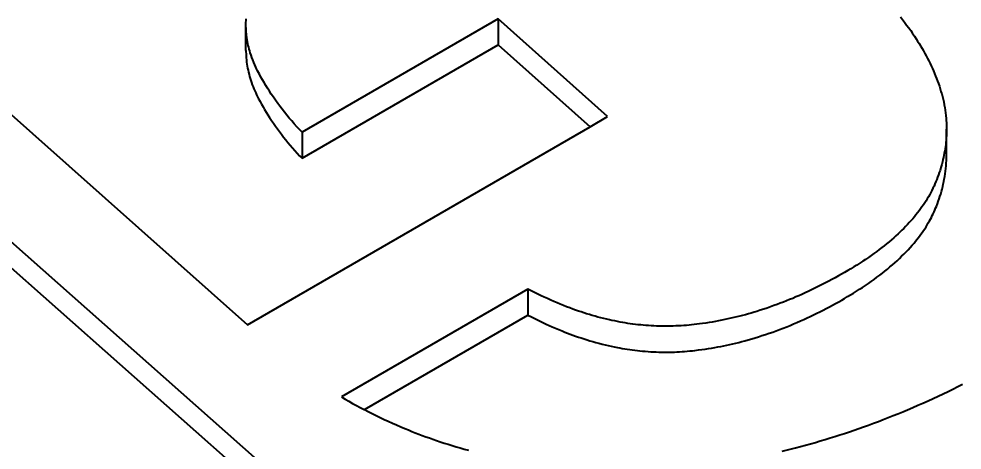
# Model space of a CAD drawing. Header units: millimetres. Extents: x 15 to 292, y 5 to 205.
# Drawn here: x 216.88 to 228.77, y 87.94 to 93.37 of the extents above; entities that cross this region are included whole.
import ezdxf

# ---------------------------------------------------------------- set-up
doc = ezdxf.new("R2010")
doc.units = ezdxf.units.MM
doc.layers.add('Geometries', color=7, linetype='Continuous')

msp = doc.modelspace()

# ---------------------------------------------------------------- linework, layer by layer
at = {"layer": 'Geometries', "linetype": 'Continuous', "lineweight": 40}
for p, q in [((215.424, 93.371), (219.758, 89.518)), ((222.921, 93.37), (220.448, 91.942)), ((224.3, 92.141), (222.921, 93.37)), ((222.921, 93.37), (222.921, 93.043)), ((219.74, 92.974), (219.74, 93.301)), ((220.448, 91.615), (222.921, 93.043)), ((222.921, 93.043), (224.078, 92.012)), ((222.554, 85.455), (214.099, 92.933)), ((214.099, 92.606), (222.33, 85.326)), ((224.078, 92.012), (224.3, 92.141)), ((219.758, 89.518), (224.078, 92.012)), ((220.448, 91.942), (220.448, 91.615)), ((228.573, 91.654), (228.573, 91.981)), ((223.296, 89.968), (220.943, 88.61)), ((223.296, 89.968), (223.296, 89.642)), ((221.233, 88.451), (223.296, 89.642))]:
    msp.add_line(p, q, dxfattribs=at)
at = {"layer": 'Geometries', "linetype": 'Continuous', "lineweight": 40, "flags": 128}
for points in [[(219.74, 93.301), (219.74, 93.301), (219.74, 93.324), (219.741, 93.348), (219.742, 93.371)], [(227.991, 93.396), (228.018, 93.362), (228.044, 93.327), (228.07, 93.293), (228.096, 93.258), (228.121, 93.223), (228.145, 93.187), (228.169, 93.152), (228.189, 93.121), (228.208, 93.091), (228.228, 93.06), (228.246, 93.029), (228.265, 92.998), (228.282, 92.967), (228.3, 92.935), (228.317, 92.904), (228.333, 92.873), (228.349, 92.841), (228.365, 92.81), (228.38, 92.778), (228.394, 92.746), (228.408, 92.715), (228.422, 92.683), (228.435, 92.651), (228.448, 92.619), (228.46, 92.587), (228.471, 92.555), (228.483, 92.523), (228.493, 92.49), (228.503, 92.458), (228.512, 92.426), (228.521, 92.393), (228.529, 92.359), (228.537, 92.325), (228.544, 92.29), (228.55, 92.256), (228.555, 92.221), (228.56, 92.187), (228.564, 92.152), (228.567, 92.117), (228.57, 92.09), (228.571, 92.063), (228.572, 92.035), (228.573, 92.008), (228.573, 91.981), (228.573, 91.981)], [(220.448, 91.942), (220.414, 91.977), (220.382, 92.013), (220.349, 92.049), (220.318, 92.086), (220.287, 92.122), (220.256, 92.159), (220.226, 92.195), (220.197, 92.232), (220.169, 92.27), (220.141, 92.307), (220.113, 92.345), (220.087, 92.383), (220.06, 92.421), (220.035, 92.459), (220.011, 92.497), (219.989, 92.532), (219.968, 92.568), (219.947, 92.603), (219.928, 92.638), (219.909, 92.674), (219.897, 92.696), (219.886, 92.718), (219.875, 92.741), (219.864, 92.763), (219.851, 92.793), (219.838, 92.823), (219.826, 92.853), (219.815, 92.884), (219.804, 92.914), (219.794, 92.944), (219.788, 92.967), (219.781, 92.99), (219.775, 93.013), (219.77, 93.036), (219.765, 93.061), (219.76, 93.085), (219.755, 93.109), (219.752, 93.134), (219.748, 93.158), (219.746, 93.183), (219.743, 93.207), (219.742, 93.232), (219.741, 93.255), (219.74, 93.278), (219.74, 93.301)], [(219.74, 92.974), (219.74, 92.954), (219.741, 92.929), (219.742, 92.903), (219.744, 92.878), (219.746, 92.853), (219.749, 92.827), (219.752, 92.802), (219.756, 92.777), (219.761, 92.751), (219.767, 92.725), (219.772, 92.698), (219.779, 92.672), (219.786, 92.646), (219.794, 92.62), (219.802, 92.594), (219.811, 92.568), (219.82, 92.542), (219.83, 92.516), (219.84, 92.491), (219.851, 92.465), (219.863, 92.439), (219.875, 92.414), (219.887, 92.388), (219.9, 92.363), (219.918, 92.329), (219.936, 92.296), (219.955, 92.262), (219.975, 92.229), (219.995, 92.196), (220.016, 92.163), (220.039, 92.127), (220.062, 92.092), (220.086, 92.057), (220.111, 92.021), (220.136, 91.986), (220.162, 91.952), (220.188, 91.917), (220.215, 91.883), (220.242, 91.849), (220.27, 91.815), (220.298, 91.782), (220.327, 91.748), (220.357, 91.715), (220.387, 91.681), (220.417, 91.648), (220.448, 91.615)], [(228.573, 91.981), (228.573, 91.953), (228.572, 91.926), (228.571, 91.899), (228.57, 91.871), (228.567, 91.844), (228.565, 91.817)], [(228.565, 91.817), (228.565, 91.817), (228.562, 91.789), (228.558, 91.762), (228.555, 91.735), (228.55, 91.707), (228.545, 91.68), (228.54, 91.653), (228.534, 91.626), (228.528, 91.599), (228.522, 91.572), (228.512, 91.535), (228.502, 91.499), (228.491, 91.463), (228.481, 91.435), (228.471, 91.406), (228.461, 91.378), (228.45, 91.35), (228.439, 91.321), (228.427, 91.293), (228.415, 91.265), (228.401, 91.237), (228.388, 91.21), (228.375, 91.184), (228.361, 91.158), (228.346, 91.132), (228.33, 91.106), (228.314, 91.08), (228.298, 91.054), (228.281, 91.029), (228.263, 91.003), (228.245, 90.978), (228.226, 90.953), (228.207, 90.928), (228.187, 90.903), (228.167, 90.878), (228.146, 90.854), (228.124, 90.829), (228.102, 90.805), (228.08, 90.781), (228.057, 90.757), (228.034, 90.733), (228.01, 90.71), (227.985, 90.686), (227.961, 90.663), (227.935, 90.639), (227.907, 90.614), (227.878, 90.589), (227.848, 90.564), (227.818, 90.539), (227.788, 90.515), (227.757, 90.49), (227.725, 90.466), (227.693, 90.442), (227.658, 90.417), (227.624, 90.392), (227.588, 90.367), (227.552, 90.343), (227.516, 90.319), (227.479, 90.295), (227.441, 90.271), (227.404, 90.248), (227.365, 90.224), (227.327, 90.201), (227.288, 90.179), (227.248, 90.156), (227.209, 90.134), (227.169, 90.111), (227.128, 90.089), (227.087, 90.067), (227.046, 90.046), (227.005, 90.025), (226.963, 90.004), (226.921, 89.983), (226.878, 89.962), (226.835, 89.942), (226.792, 89.922), (226.748, 89.902), (226.71, 89.885), (226.672, 89.869), (226.634, 89.852), (226.595, 89.836), (226.556, 89.82), (226.516, 89.805), (226.477, 89.79), (226.436, 89.774), (226.396, 89.76), (226.355, 89.745), (226.312, 89.73), (226.269, 89.716), (226.225, 89.702), (226.181, 89.688), (226.146, 89.677), (226.11, 89.667), (226.074, 89.656), (226.038, 89.646), (226.002, 89.637), (225.965, 89.627), (225.928, 89.618), (225.891, 89.609), (225.854, 89.601), (225.817, 89.592), (225.778, 89.584), (225.738, 89.576), (225.699, 89.568), (225.659, 89.561), (225.619, 89.554), (225.579, 89.547), (225.539, 89.541), (225.498, 89.535), (225.457, 89.53), (225.425, 89.526), (225.392, 89.522), (225.359, 89.519), (225.326, 89.515), (225.293, 89.512), (225.26, 89.51), (225.227, 89.507), (225.194, 89.505), (225.16, 89.504), (225.127, 89.502), (225.092, 89.502), (225.056, 89.501), (225.021, 89.501), (224.985, 89.501), (224.95, 89.502), (224.916, 89.503), (224.883, 89.505), (224.85, 89.506), (224.816, 89.508), (224.783, 89.511), (224.75, 89.514), (224.717, 89.517), (224.684, 89.52), (224.652, 89.524), (224.619, 89.528), (224.586, 89.533), (224.554, 89.537), (224.522, 89.543), (224.49, 89.548), (224.458, 89.554), (224.423, 89.56), (224.389, 89.567), (224.355, 89.574), (224.322, 89.581), (224.288, 89.589), (224.251, 89.598), (224.214, 89.607), (224.178, 89.616), (224.142, 89.626), (224.106, 89.637), (224.07, 89.647), (224.035, 89.658), (224, 89.669), (223.965, 89.68), (223.931, 89.692), (223.896, 89.704), (223.862, 89.716), (223.822, 89.731), (223.782, 89.746), (223.742, 89.762), (223.703, 89.778), (223.664, 89.794), (223.623, 89.811), (223.582, 89.829), (223.541, 89.848), (223.501, 89.866), (223.462, 89.885), (223.42, 89.905), (223.378, 89.926), (223.337, 89.947), (223.296, 89.968)], [(223.296, 89.642), (223.339, 89.619), (223.382, 89.597), (223.426, 89.576), (223.459, 89.559), (223.493, 89.544), (223.527, 89.528), (223.561, 89.512), (223.601, 89.494), (223.642, 89.476), (223.684, 89.459), (223.726, 89.442), (223.759, 89.428), (223.794, 89.415), (223.828, 89.402), (223.862, 89.389), (223.897, 89.377), (223.933, 89.365), (223.968, 89.353), (224.004, 89.341), (224.04, 89.33), (224.076, 89.319), (224.114, 89.308), (224.153, 89.297), (224.191, 89.286), (224.23, 89.276), (224.269, 89.267), (224.307, 89.258), (224.345, 89.249), (224.384, 89.241), (224.423, 89.234), (224.454, 89.228), (224.485, 89.222), (224.516, 89.217), (224.548, 89.212), (224.579, 89.207), (224.611, 89.203), (224.643, 89.199), (224.675, 89.195), (224.707, 89.191), (224.74, 89.188), (224.774, 89.185), (224.809, 89.182), (224.843, 89.18), (224.878, 89.178), (224.912, 89.177), (224.945, 89.176), (224.978, 89.175), (225.01, 89.174), (225.043, 89.174), (225.076, 89.175), (225.109, 89.175), (225.141, 89.176), (225.174, 89.178), (225.207, 89.179), (225.239, 89.181), (225.271, 89.184), (225.304, 89.187), (225.336, 89.19), (225.368, 89.193), (225.4, 89.196), (225.444, 89.202), (225.487, 89.207), (225.53, 89.213), (225.572, 89.22), (225.611, 89.226), (225.65, 89.233), (225.689, 89.24), (225.728, 89.247), (225.766, 89.255), (225.804, 89.263), (225.842, 89.271), (225.88, 89.28), (225.918, 89.289), (225.955, 89.298), (225.992, 89.308), (226.029, 89.318), (226.073, 89.33), (226.117, 89.342), (226.16, 89.355), (226.204, 89.368), (226.246, 89.382), (226.292, 89.397), (226.337, 89.412), (226.381, 89.428), (226.425, 89.444), (226.469, 89.46), (226.514, 89.477), (226.558, 89.495), (226.601, 89.512), (226.644, 89.53), (226.687, 89.549), (226.73, 89.567), (226.772, 89.586), (226.814, 89.605), (226.855, 89.625), (226.896, 89.644), (226.937, 89.664), (226.977, 89.684), (227.017, 89.704), (227.057, 89.725), (227.096, 89.746), (227.136, 89.767), (227.174, 89.788), (227.213, 89.809), (227.251, 89.831), (227.288, 89.852), (227.326, 89.874), (227.363, 89.896), (227.4, 89.919), (227.436, 89.941), (227.475, 89.966), (227.513, 89.99), (227.55, 90.015), (227.587, 90.04), (227.624, 90.066), (227.66, 90.091), (227.695, 90.117), (227.73, 90.144), (227.764, 90.169), (227.796, 90.195), (227.828, 90.221), (227.859, 90.247), (227.89, 90.273), (227.92, 90.3), (227.95, 90.326), (227.979, 90.353), (228.007, 90.381), (228.035, 90.408), (228.062, 90.436), (228.089, 90.464), (228.114, 90.492), (228.139, 90.52), (228.164, 90.548), (228.182, 90.57), (228.199, 90.591), (228.216, 90.613), (228.233, 90.635), (228.25, 90.658), (228.267, 90.682), (228.283, 90.706), (228.299, 90.729), (228.314, 90.753), (228.329, 90.777), (228.343, 90.801), (228.357, 90.826), (228.37, 90.848), (228.382, 90.871), (228.393, 90.894), (228.405, 90.917), (228.415, 90.94), (228.426, 90.963), (228.435, 90.986), (228.445, 91.009), (228.457, 91.04), (228.468, 91.071), (228.479, 91.103), (228.49, 91.134), (228.499, 91.165), (228.509, 91.196), (228.517, 91.228), (228.525, 91.259), (228.532, 91.291), (228.539, 91.322), (228.545, 91.354), (228.551, 91.385), (228.556, 91.419), (228.561, 91.452), (228.565, 91.486), (228.568, 91.519), (228.57, 91.553), (228.572, 91.586), (228.573, 91.614), (228.573, 91.642), (228.573, 91.654)], [(226.5, 87.929), (226.551, 87.942), (226.603, 87.954), (226.667, 87.97), (226.73, 87.987), (226.793, 88.004), (226.856, 88.021), (226.919, 88.039), (226.981, 88.057), (227.043, 88.075), (227.105, 88.094), (227.166, 88.113), (227.227, 88.132), (227.288, 88.152), (227.348, 88.172), (227.408, 88.193), (227.468, 88.214), (227.528, 88.235), (227.587, 88.256), (227.65, 88.279), (227.713, 88.302), (227.775, 88.326), (227.837, 88.35), (227.899, 88.375), (227.96, 88.399), (228.021, 88.424), (228.082, 88.449), (228.147, 88.477), (228.212, 88.505), (228.276, 88.533), (228.34, 88.562), (228.404, 88.591), (228.467, 88.62), (228.53, 88.65), (228.592, 88.679), (228.654, 88.71), (228.715, 88.74), (228.776, 88.771)], [(220.943, 88.61), (220.989, 88.583), (221.037, 88.556), (221.084, 88.53), (221.133, 88.504), (221.181, 88.478), (221.23, 88.452), (221.233, 88.451)], [(221.233, 88.451), (221.28, 88.427), (221.33, 88.402), (221.38, 88.377), (221.431, 88.352), (221.482, 88.328), (221.533, 88.305), (221.586, 88.281), (221.638, 88.258), (221.691, 88.235), (221.745, 88.212), (221.788, 88.195), (221.831, 88.177), (221.875, 88.16), (221.919, 88.143), (221.963, 88.126), (222.008, 88.11), (222.053, 88.094), (222.098, 88.078), (222.143, 88.062), (222.189, 88.047), (222.239, 88.03), (222.289, 88.014), (222.339, 87.999), (222.39, 87.984), (222.441, 87.969), (222.493, 87.954), (222.545, 87.94)]]:
    msp.add_lwpolyline(points, dxfattribs=at)
at = {"layer": 'Geometries', "linetype": 'Continuous', "lineweight": 40}
for centre, major_axis, start_param, end_param in [((220.25, 87.348), (-23, 0), 3.129295, 6.283185), ((220.25, 87.021), (-23, 0), 3.15389, 6.270887), ((220.25, 87.348), (-22, 0), 3.141593, 6.283185), ((220.25, 87.348), (26.1, 0), 2.356194, 7.068583)]:
    msp.add_ellipse(centre, major_axis=major_axis, ratio=0.57735, start_param=start_param, end_param=end_param, dxfattribs=at)

doc.saveas('drawing.dxf')
